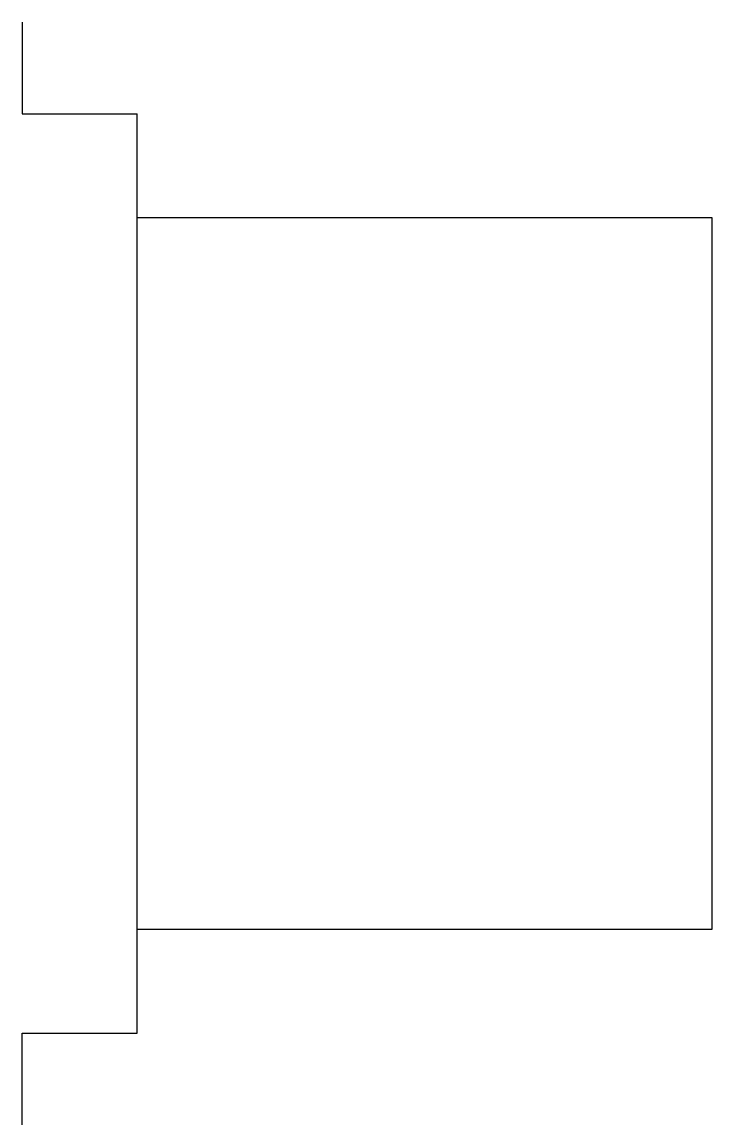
# Model space of a CAD drawing. Header units: inches. Extents: x 0 to 150, y 0 to 240.
import ezdxf

# ---------------------------------------------------------------- set-up
doc = ezdxf.new("R2010")
doc.units = ezdxf.units.IN

# ---------------------------------------------------------------- blocks, each defined once
blk = doc.blocks.new('456')
at = {"color": 7}
for p, q in [((30108.62, -103723.96), (30108.62, -103743.96)), ((30108.62, -103743.96), (30133.62, -103743.96)), ((30133.62, -103943.96), (30133.62, -103743.96)), ((30108.62, -103963.96), (30108.62, -103943.96)), ((30108.62, -103943.96), (30133.62, -103943.96))]:
    blk.add_line(p, q, dxfattribs=at)
blk.add_lwpolyline([(30133.62, -103766.46), (30258.62, -103766.46), (30258.62, -103921.46), (30133.62, -103921.46)], close=True, dxfattribs=at)

msp = doc.modelspace()

# ---------------------------------------------------------------- block references
msp.add_blockref('456', (-30108.62, 103963.96))

doc.saveas('drawing.dxf')
